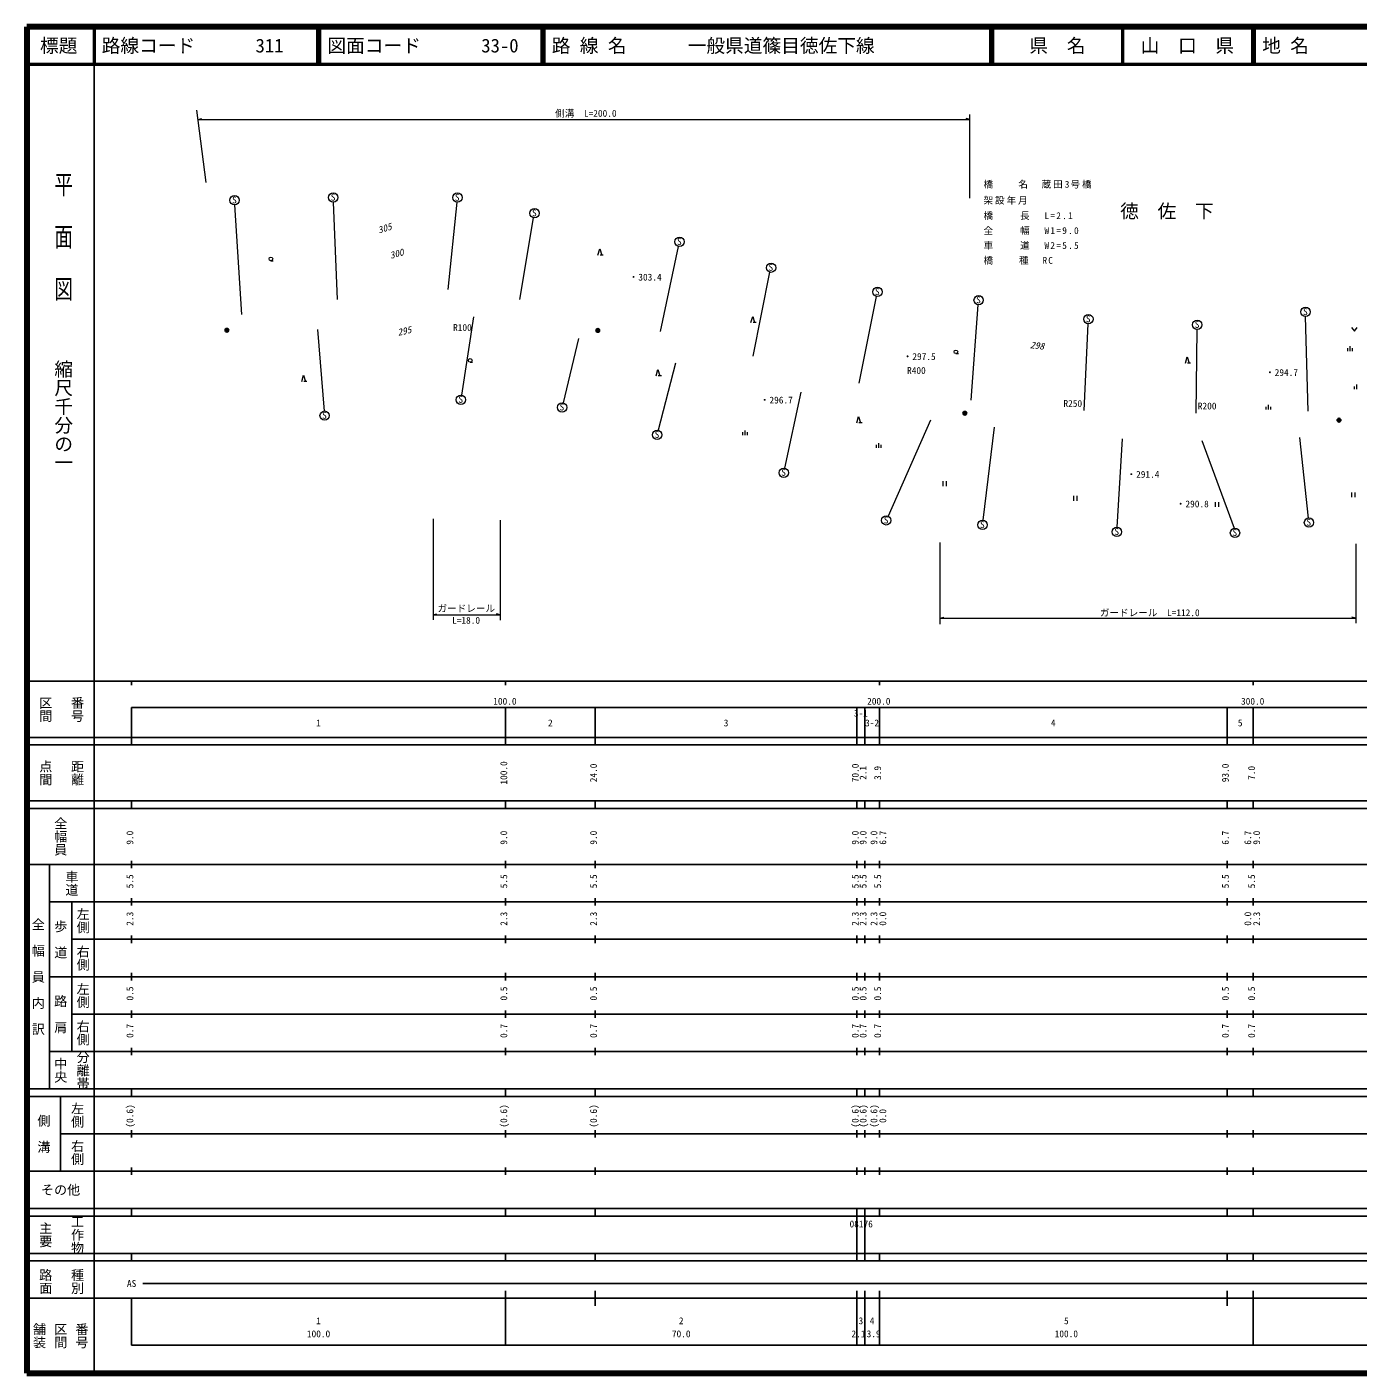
# Model space of a CAD drawing. Units: millimetres, scale not verified. Extents: x 40000 to 680000, y 20000 to 380000.
# Drawn here: x 40000 to 396032, y 20000 to 380000 of the extents above; entities that cross this region are included whole.
import ezdxf
from ezdxf.enums import TextEntityAlignment as Align

# ---------------------------------------------------------------- set-up
doc = ezdxf.new("R2010")
doc.units = ezdxf.units.MM
doc.header["$LTSCALE"] = 1000
doc.header["$PDMODE"] = 32
doc.header["$PDSIZE"] = 500
for name, color, linetype, lineweight in [('M-BGD', 7, 'Continuous', 13), ('M-BMK-SRVR', 3, 'Continuous', 25), ('M-STR-HTXT', 7, 'Continuous', 13), ('M-TTL', 2, 'Continuous', 140), ('M-TTL-BAND', 7, 'Continuous', 25), ('M-TTL-LINE', 7, 'Continuous', 50)]:
    doc.layers.add(name, color=color, linetype=linetype, lineweight=lineweight)
doc.layers.add('M-BMK-HTXT', color=7, linetype='Continuous')
doc.layers.add('M-TTL-TXT', color=7, linetype='Continuous')
doc.styles.add('@ＭＳ ゴシック', font='')
doc.styles.add('ＭＳ ゴシック', font='')
doc.styles.get('@ＭＳ ゴシック').set_extended_font_data('@MS Gothic')
doc.styles.get('ＭＳ ゴシック').set_extended_font_data('MS Gothic')

msp = doc.modelspace()

# ---------------------------------------------------------------- linework, layer by layer
at = {"layer": 'M-BGD'}
for p, q in [((97453, 303096), (95604, 332389)), ((123089, 307075), (121984, 333133)), ((152706, 309788), (155054, 333101)), ((171865, 307073), (175458, 328968)), ((192727, 318983), (193226, 320647)), ((193226, 320647), (193726, 318983)), ((209464, 298583), (214257, 321321)), ((105245, 317483), (105895, 317483)), ((194142, 318983), (193310, 318983)), ((234254, 291974), (238738, 314398)), ((262564, 284752), (267214, 307903)), ((159479, 302451), (156224, 281543)), ((233630, 300912), (234129, 302576)), ((234129, 302576), (234629, 300912)), ((292570, 280150), (294423, 305684)), ((382697, 277253), (381994, 302522)), ((117686, 299042), (119501, 277286)), ((235045, 300912), (234213, 300912)), ((322797, 277387), (323805, 300603)), ((352707, 276749), (352979, 299092)), ((394295, 299578), (395030, 298598)), ((395030, 298598), (395765, 299578)), ((187499, 296664), (183399, 279475)), ((288466, 292621), (289116, 292621)), ((349838, 290117), (350337, 291781)), ((350337, 291781), (350836, 290117)), ((393269, 293331), (393269, 294081)), ((393894, 293331), (393894, 294581)), ((394519, 293331), (394519, 294081)), ((158556, 290334), (159206, 290334)), ((208278, 286725), (208778, 288389)), ((208778, 288389), (209277, 286725)), ((213478, 290088), (208819, 272139)), ((351252, 290117), (350420, 290117)), ((113484, 285195), (113983, 286859)), ((113983, 286859), (114482, 285195)), ((114898, 285195), (114066, 285195)), ((209693, 286725), (208861, 286725)), ((247032, 282312), (242632, 262015)), ((395049, 283128), (395049, 283878)), ((395674, 283128), (395674, 284378)), ((371468, 277691), (371468, 278441)), ((372093, 277691), (372093, 278941)), ((372718, 277691), (372718, 278441)), ((261952, 274166), (262451, 275830)), ((262451, 275830), (262950, 274166)), ((263366, 274166), (262534, 274166)), ((281662, 274868), (270308, 249203)), ((231493, 270849), (231493, 271599)), ((232118, 270849), (232118, 272099)), ((232743, 270849), (232743, 271599)), ((298730, 272969), (295712, 248059)), ((380322, 270193), (382646, 248672)), ((267266, 267477), (267266, 268227)), ((267891, 267477), (267891, 268727)), ((268516, 267477), (268516, 268227)), ((332979, 269819), (331536, 246212)), ((354219, 269370), (362863, 245925)), ((284991, 258503), (284991, 257203)), ((285966, 257203), (285966, 258503)), ((319915, 254593), (319915, 253293)), ((320890, 253293), (320890, 254593)), ((357830, 252934), (357830, 251634)), ((358805, 251634), (358805, 252934)), ((394283, 255521), (394283, 254221)), ((395258, 254221), (395258, 255521))]:
    msp.add_line(p, q, dxfattribs=at)
for centre, radius in [((95555, 333638), 1250), ((121934, 334382), 1250), ((155141, 334348), 1250), ((175770, 330179), 1250), ((214554, 322535), 1250), ((105245, 317971), 488), ((239022, 315615), 1250), ((267499, 309120), 1250), ((294549, 306928), 1250), ((323893, 301850), 1250), ((381990, 303772), 1250), ((353026, 300341), 1250), ((288466, 293109), 488), ((158556, 290821), 488), ((156070, 280303), 1250), ((119633, 276043), 1250), ((183149, 278251), 1250), ((208568, 270915), 1250), ((242435, 260780), 1250), ((269845, 248042), 1250), ((382902, 247449), 1250), ((295598, 246814), 1250), ((331536, 244962), 1250), ((363113, 244700), 1250)]:
    msp.add_circle(centre, radius, dxfattribs=at)
at = {"layer": 'M-BMK-SRVR'}
for centre in [(93484, 298883), (192681, 298835), (290848, 276680), (390929, 274840)]:
    msp.add_circle(centre, 500, dxfattribs=at)
for p in [(93484, 298883), (192681, 298835), (290848, 276680), (390929, 274840)]:
    msp.add_point(p, dxfattribs=at)
at = {"layer": 'M-STR-HTXT'}
for p, q in [((87916, 338416), (85446, 357764)), ((292220, 334183), (292220, 356598)), ((85771, 355219), (86771, 355469)), ((85771, 355219), (292220, 355219)), ((292220, 355219), (291220, 355469)), ((148622, 248429), (148622, 221411)), ((166584, 248129), (166584, 221322)), ((284195, 242143), (284195, 220277)), ((395394, 241743), (395394, 220548)), ((148622, 222776), (149622, 223026)), ((148622, 222776), (166584, 222776)), ((166584, 222776), (165584, 223026)), ((284195, 221876), (285195, 222126)), ((284195, 221876), (395394, 221876)), ((395394, 221876), (394394, 222126))]:
    msp.add_line(p, q, dxfattribs=at)
at = {"layer": 'M-TTL'}
for p, q in [((40000, 380000), (40000, 20000)), ((680000, 380000), (40000, 380000)), ((40000, 20000), (680000, 20000))]:
    msp.add_line(p, q, dxfattribs=at)
at = {"layer": 'M-TTL-BAND'}
for p, q in [((58000, 370000), (58000, 20000)), ((40000, 205000), (579000, 205000)), ((68000, 205000), (68000, 204000)), ((168000, 205000), (168000, 204000)), ((268000, 205000), (268000, 204000)), ((368000, 205000), (368000, 204000)), ((68000, 198000), (579000, 198000)), ((68000, 198000), (68000, 188000)), ((168000, 188000), (168000, 198000)), ((192000, 188000), (192000, 198000)), ((262000, 188000), (262000, 198000)), ((264100, 188000), (264100, 198000)), ((268000, 188000), (268000, 198000)), ((361000, 188000), (361000, 198000)), ((368000, 188000), (368000, 198000)), ((40000, 190000), (579000, 190000)), ((40000, 188000), (579000, 188000)), ((40000, 173000), (579000, 173000)), ((68000, 171000), (68000, 173000)), ((168000, 171000), (168000, 173000)), ((192000, 171000), (192000, 173000)), ((262000, 171000), (262000, 173000)), ((264100, 171000), (264100, 173000)), ((268000, 171000), (268000, 173000)), ((361000, 171000), (361000, 173000)), ((368000, 171000), (368000, 173000)), ((40000, 171000), (579000, 171000)), ((40000, 156000), (579000, 156000)), ((46000, 96000), (46000, 156000)), ((68000, 155000), (68000, 157000)), ((168000, 155000), (168000, 157000)), ((192000, 155000), (192000, 157000)), ((262000, 155000), (262000, 157000)), ((264100, 155000), (264100, 157000)), ((268000, 155000), (268000, 157000)), ((361000, 155000), (361000, 157000)), ((368000, 155000), (368000, 157000)), ((46000, 146000), (579000, 146000)), ((52000, 146000), (52000, 106000)), ((68000, 145000), (68000, 147000)), ((168000, 145000), (168000, 147000)), ((192000, 145000), (192000, 147000)), ((262000, 145000), (262000, 147000)), ((264100, 145000), (264100, 147000)), ((268000, 145000), (268000, 147000)), ((361000, 145000), (361000, 147000)), ((368000, 145000), (368000, 147000)), ((68000, 135000), (68000, 137000)), ((168000, 135000), (168000, 137000)), ((192000, 135000), (192000, 137000)), ((262000, 135000), (262000, 137000)), ((264100, 135000), (264100, 137000)), ((268000, 135000), (268000, 137000)), ((361000, 135000), (361000, 137000)), ((368000, 135000), (368000, 137000)), ((52000, 136000), (579000, 136000)), ((46000, 126000), (579000, 126000)), ((68000, 125000), (68000, 127000)), ((168000, 125000), (168000, 127000)), ((192000, 125000), (192000, 127000)), ((262000, 125000), (262000, 127000)), ((264100, 125000), (264100, 127000)), ((268000, 125000), (268000, 127000)), ((361000, 125000), (361000, 127000)), ((368000, 125000), (368000, 127000)), ((52000, 116000), (579000, 116000)), ((68000, 115000), (68000, 117000)), ((168000, 115000), (168000, 117000)), ((192000, 115000), (192000, 117000)), ((262000, 115000), (262000, 117000)), ((264100, 115000), (264100, 117000)), ((268000, 115000), (268000, 117000)), ((361000, 115000), (361000, 117000)), ((368000, 115000), (368000, 117000)), ((46000, 106000), (579000, 106000)), ((68000, 105000), (68000, 107000)), ((168000, 105000), (168000, 107000)), ((192000, 105000), (192000, 107000)), ((262000, 105000), (262000, 107000)), ((264100, 105000), (264100, 107000)), ((268000, 105000), (268000, 107000)), ((361000, 105000), (361000, 107000)), ((368000, 105000), (368000, 107000)), ((40000, 96000), (579000, 96000)), ((40000, 94000), (579000, 94000)), ((49000, 94000), (49000, 74000)), ((68000, 94000), (68000, 96000)), ((168000, 94000), (168000, 96000)), ((192000, 94000), (192000, 96000)), ((262000, 94000), (262000, 96000)), ((264100, 94000), (264100, 96000)), ((268000, 94000), (268000, 96000)), ((361000, 94000), (361000, 96000)), ((368000, 94000), (368000, 96000)), ((49000, 84000), (579000, 84000)), ((68000, 83000), (68000, 85000)), ((168000, 83000), (168000, 85000)), ((192000, 83000), (192000, 85000)), ((262000, 83000), (262000, 85000)), ((264100, 83000), (264100, 85000)), ((268000, 83000), (268000, 85000)), ((361000, 83000), (361000, 85000)), ((368000, 83000), (368000, 85000)), ((40000, 74000), (579000, 74000)), ((68000, 73000), (68000, 75000)), ((168000, 73000), (168000, 75000)), ((192000, 73000), (192000, 75000)), ((262000, 73000), (262000, 75000)), ((264100, 73000), (264100, 75000)), ((268000, 73000), (268000, 75000)), ((361000, 73000), (361000, 75000)), ((368000, 73000), (368000, 75000)), ((40000, 64000), (579000, 64000)), ((40000, 62000), (579000, 62000)), ((68000, 62000), (68000, 64000)), ((168000, 62000), (168000, 64000)), ((192000, 62000), (192000, 64000)), ((262000, 62000), (262000, 64000)), ((262000, 52000), (262000, 62000)), ((264100, 62000), (264100, 64000)), ((264100, 52000), (264100, 62000)), ((268000, 62000), (268000, 64000)), ((361000, 62000), (361000, 64000)), ((368000, 62000), (368000, 64000)), ((40000, 52000), (579000, 52000)), ((68000, 50000), (68000, 52000)), ((168000, 50000), (168000, 52000)), ((192000, 50000), (192000, 52000)), ((262000, 50000), (262000, 52000)), ((264100, 50000), (264100, 52000)), ((268000, 50000), (268000, 52000)), ((361000, 50000), (361000, 52000)), ((368000, 50000), (368000, 52000)), ((40000, 50000), (579000, 50000)), ((71000, 44000), (524500, 44000)), ((40000, 40000), (579000, 40000)), ((68000, 40000), (68000, 27500)), ((168000, 27500), (168000, 42000)), ((192000, 38000), (192000, 42000)), ((262000, 38000), (262000, 42000)), ((264100, 38000), (264100, 42000)), ((268000, 27500), (268000, 42000)), ((361000, 38000), (361000, 42000)), ((368000, 27500), (368000, 42000)), ((262000, 27500), (262000, 38000)), ((264100, 27500), (264100, 38000)), ((68000, 27500), (579000, 27500))]:
    msp.add_line(p, q, dxfattribs=at)
at = {"layer": 'M-TTL-LINE'}
for p, q in [((58000, 380000), (58000, 370000)), ((117750, 380000), (117750, 370000)), ((118250, 380000), (118250, 370000)), ((177750, 380000), (177750, 370000)), ((178250, 380000), (178250, 370000)), ((297750, 380000), (297750, 370000)), ((298250, 380000), (298250, 370000)), ((333000, 380000), (333000, 370000)), ((367750, 380000), (367750, 370000)), ((368250, 380000), (368250, 370000)), ((40000, 370000), (680000, 370000))]:
    msp.add_line(p, q, dxfattribs=at)

# ---------------------------------------------------------------- texts
at = {"layer": 'M-BGD', "style": 'ＭＳ ゴシック'}
for s, p in [('S', (121255, 333008)), ('S', (154462, 332974)), ('S', (94876, 332264)), ('S', (175091, 328805)), ('S', (213876, 321162)), ('・303.4', (200960, 311617)), ('S', (238344, 314242)), ('S', (266820, 307746)), ('S', (293870, 305554)), ('S', (323215, 300476)), ('S', (381312, 302399)), ('R100', (153990, 298147)), ('S', (352348, 298967)), ('・297.5', (274253, 290380)), ('R400', (275409, 286660)), ('・294.7', (371165, 286122)), ('S', (155391, 278929)), ('・296.7', (236034, 278745)), ('S', (182470, 276877)), ('R250', (317234, 277836)), ('R200', (353175, 277151)), ('S', (118954, 274669)), ('S', (207890, 269541)), ('S', (241757, 259407)), ('・291.4', (334095, 258870)), ('・290.8', (347295, 250964)), ('S', (269166, 246668)), ('S', (382223, 246075)), ('S', (294919, 245440)), ('S', (330858, 243589)), ('S', (362434, 243326))]:
    msp.add_text(s, height=1833, dxfattribs=at).set_placement(p, align=Align.BOTTOM_LEFT)
at = {"layer": 'M-BGD', "style": 'ＭＳ ゴシック', "oblique": 15}
for s, rotation, p in [('305', 17.366, (134343, 324210)), ('300', 15.803, (137489, 317430)), ('295', 12.889, (139461, 296837)), ('298', 353.539, (308189, 293549))]:
    msp.add_text(s, height=1833, rotation=rotation, dxfattribs=at).set_placement(p, align=Align.BOTTOM_LEFT)
at = {"layer": 'M-BMK-HTXT', "style": 'ＭＳ ゴシック'}
msp.add_text('徳\u3000佐\u3000下', height=3666, dxfattribs=at).set_placement((332399, 327803), align=Align.BOTTOM_LEFT)
at = {"layer": 'M-STR-HTXT', "style": 'ＭＳ ゴシック'}
for s, p in [('側溝\u3000L=200.0', (181285, 355416)), ('ガードレール', (149815, 223013)), ('ガードレール\u3000L=112.0', (326960, 221876)), ('L=18.0', (153715, 219841))]:
    msp.add_text(s, height=1833, dxfattribs=at).set_placement(p, align=Align.BOTTOM_LEFT)
at = {"layer": 'M-STR-HTXT', "char_height": 1833, "attachment_point": 7, "style": 'ＭＳ ゴシック'}
for s, insert in [('\\T1.21;橋\u3000\u3000名\u3000蔵田3号橋', (295850, 336782)), ('\\T1.2;架設年月\u3000', (295850, 332487)), ('\\T1.27;橋\u3000\u3000長\u3000L=2.1', (295850, 328388)), ('\\T1.27;全\u3000\u3000幅\u3000W1=9.0', (295850, 324408)), ('\\T1.27;車\u3000\u3000道\u3000W2=5.5', (295850, 320428)), ('\\T1.23;橋\u3000\u3000種\u3000RC', (295850, 316448))]:
    msp.add_mtext(s, dxfattribs=dict(at, insert=insert))
at = {"layer": 'M-TTL-BAND', "style": '@ＭＳ ゴシック', "width": 1.4}
msp.add_text('平  面  図', height=3666, rotation=270, dxfattribs=at).set_placement((49777, 306475), align=Align.MIDDLE_RIGHT)
at = {"layer": 'M-TTL-BAND', "style": '@ＭＳ ゴシック'}
msp.add_text('縮尺千分の一', height=3666, rotation=270, dxfattribs=at).set_placement((49777, 261030), align=Align.MIDDLE_RIGHT)
for s, p in [('区間', (45000, 197500)), ('番号', (53500, 197500)), ('点間', (45000, 180500)), ('距離', (53500, 180500)), ('全幅員', (49000, 163500)), ('車道', (52000, 151000)), ('左側', (55000, 141000)), ('全\u3000幅\u3000員\u3000内\u3000訳', (43000, 126000)), ('歩\u3000道', (49000, 136000)), ('右側', (55000, 131000)), ('左側', (55000, 121000)), ('路\u3000肩', (49000, 116000)), ('右側', (55000, 111000)), ('分離帯', (55000, 101000)), ('中央', (49000, 101000)), ('左側', (53500, 89000)), ('側\u3000溝', (44500, 84000)), ('右側', (53500, 79000)), ('工作物', (53500, 57000)), ('主要', (45000, 57000)), ('路面', (45000, 44500)), ('種別', (53500, 44500)), ('舗装', (43333, 30000)), ('区間', (49000, 30000)), ('番号', (54667, 30000))]:
    msp.add_text(s, height=2566, rotation=270, dxfattribs=at).set_placement(p, align=Align.MIDDLE_CENTER)
at = {"layer": 'M-TTL-BAND', "style": 'ＭＳ ゴシック'}
for s, p in [('100.0', (167844, 198195)), ('200.0', (267844, 198195)), ('300.0', (367844, 198195)), ('1', (118000, 192405)), ('2', (180000, 192405)), ('3', (227000, 192405)), ('3-1', (263050, 195007)), ('3-2', (266050, 192405)), ('4', (314500, 192405)), ('5', (364500, 192405)), ('AS', (68000, 42500)), ('1', (118000, 32523)), ('2', (215000, 32523)), ('3', (263050, 32523)), ('4', (266050, 32523)), ('5', (318000, 32523)), ('100.0', (118000, 29033)), ('70.0', (215000, 29033)), ('2.1', (262402, 29033)), ('3.9', (266460, 29033)), ('100.0', (318000, 29033))]:
    msp.add_text(s, height=1833, dxfattribs=at).set_placement(p, align=Align.BOTTOM_CENTER)
for s, p in [('100.0', (169000, 180500)), ('24.0', (193000, 180500)), ('70.0', (263000, 180500)), ('2.1', (265100, 180500)), ('3.9', (269000, 180500)), ('93.0', (362000, 180500)), ('7.0', (369000, 180500)), ('9.0', (69000, 163174)), ('9.0', (169000, 163174)), ('9.0', (193000, 163174)), ('9.0', (263000, 163174)), ('9.0', (265100, 163174)), ('9.0', (268000, 163174)), ('6.7', (270370, 163174)), ('6.7', (362000, 163174)), ('6.7', (368000, 163174)), ('9.0', (370370, 163174)), ('5.5', (69000, 151500)), ('5.5', (169000, 151500)), ('5.5', (193000, 151500)), ('5.5', (263000, 151500)), ('5.5', (265100, 151500)), ('5.5', (269000, 151500)), ('5.5', (362000, 151500)), ('5.5', (369000, 151500)), ('2.3', (69000, 141500)), ('2.3', (169000, 141500)), ('2.3', (193000, 141500)), ('2.3', (263000, 141500)), ('2.3', (265100, 141500)), ('2.3', (268000, 141500)), ('0.0', (270370, 141500)), ('0.0', (368000, 141500)), ('2.3', (370370, 141500)), ('0.5', (69000, 121500)), ('0.5', (169000, 121500)), ('0.5', (193000, 121500)), ('0.5', (263000, 121500)), ('0.5', (265100, 121500)), ('0.5', (269000, 121500)), ('0.5', (362000, 121500)), ('0.5', (369000, 121500)), ('0.7', (69000, 111500)), ('0.7', (169000, 111500)), ('0.7', (193000, 111500)), ('0.7', (263000, 111500)), ('0.7', (265100, 111500)), ('0.7', (269000, 111500)), ('0.7', (362000, 111500)), ('0.7', (369000, 111500)), ('(0.6)', (69000, 88764)), ('(0.6)', (169000, 88764)), ('(0.6)', (193000, 88764)), ('(0.6)', (263000, 88764)), ('(0.6)', (265100, 88764)), ('(0.6)', (268000, 88764)), ('0.0', (270370, 88764))]:
    msp.add_text(s, height=1833, rotation=90, dxfattribs=at).set_placement(p, align=Align.BOTTOM_CENTER)
msp.add_text('その他', height=2566, dxfattribs=at).set_placement((49000, 69000), align=Align.MIDDLE_CENTER)
msp.add_text('08176', height=1833, dxfattribs=at).set_placement((260022, 58405), align=Align.BOTTOM_LEFT)
at = {"layer": 'M-TTL-TXT', "style": 'ＭＳ ゴシック'}
for s, p in [('標題', (48500, 375000)), ('県\u3000名', (315625, 375000)), ('山\u3000口\u3000県', (350375, 375000))]:
    msp.add_text(s, height=3666, dxfattribs=at).set_placement(p, align=Align.MIDDLE_CENTER)
for s, p in [('路線コード', (60000, 375000)), ('311', (101142, 375000)), ('図面コード', (120380, 375000)), ('33-0', (161521, 375000)), ('路 線 名', (180380, 375000)), ('一般県道篠目徳佐下線', (216734, 375000)), ('地 名', (370380, 375000))]:
    msp.add_text(s, height=3666, dxfattribs=at).set_placement(p, align=Align.MIDDLE_LEFT)

doc.saveas('drawing.dxf')
